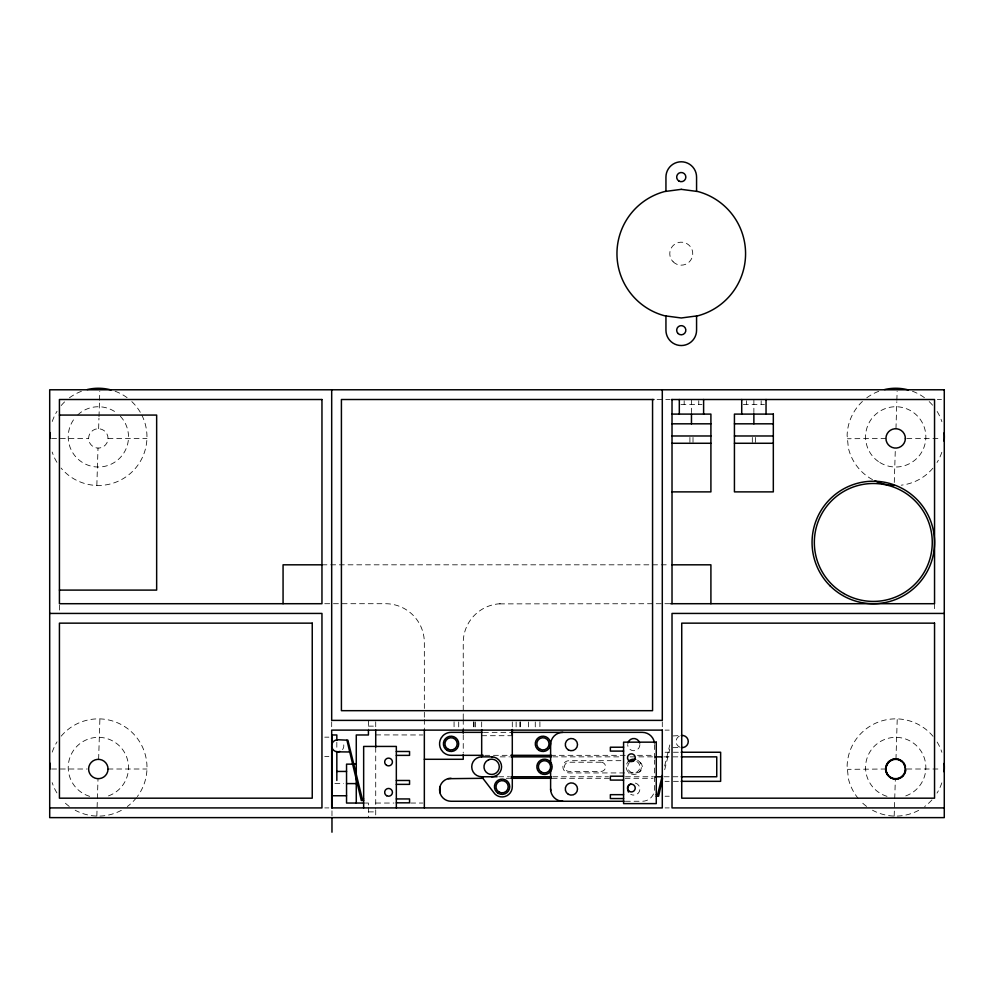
<?xml version="1.0" encoding="UTF-8"?>
<svg xmlns="http://www.w3.org/2000/svg" width="994" height="994" viewBox="0 0 994 994"><rect width="100%" height="100%" fill="white"/><g stroke="black" fill="none" stroke-linecap="round" stroke-linejoin="round"><path stroke-width="0.75" stroke-dasharray="4.97 3.73" d="M96.84 485.47L98.008 448.12M98.63 428.687L98.953 418.213M99.002 416.722L99.475 401.75M99.512 400.259L99.798 391.276M96.84 816.074L98.008 778.724M98.63 759.292L99.897 718.886M894.277 482.488L895.358 448.12M895.967 428.687L896.812 401.75M896.861 400.259L897.135 391.276M894.178 816.074L895.358 778.724M895.967 759.292L897.234 718.886M664.638 766.051L669.794 744.966M664.713 769.716L669.745 749.178M499.597 603.88L672.019 603.706M672.988 735.933L681.325 735.498M672.975 747.674L680.182 747.587M657.084 399.513L670.08 399.513M937.33 399.513L941.492 399.513M680.94 404.372L701.988 404.372M743.35 404.372L764.398 404.372M51.613 438.404L88.628 438.404M108.011 438.404L146.963 438.404M885.965 438.404L847.447 438.752M906.839 438.404L941.306 438.404M321.957 564.816L669.235 564.816M324.74 603.706L385.448 603.706A38.89 38.89 0 0 1 424.339 642.609L424.339 718.873M368.426 726.129L375.72 726.129M665.073 730.118L669.235 730.118M483.444 732.354L511.214 732.354M375.72 734.901L422.823 734.976M481.68 735.709L510.767 735.709M324.74 737.163L328.902 737.163M665.073 752.247L669.235 752.247M673.398 752.247L679.61 752.247M484.749 755.328L509.636 755.328M550.614 755.328L626.829 755.328M637.514 755.328L654.574 755.328M324.74 756.608L328.902 756.608M500.231 756.856L509.512 756.856M552.813 756.856L620.865 756.856M630.134 756.856L653.331 756.856M664.166 756.856L679.623 756.856M620.927 760.683L568.99 760.683A6.126 6.126 0 0 0 562.865 766.809A6.126 6.126 0 0 0 568.99 772.934L636.197 772.934A6.126 6.126 0 0 0 637.788 760.895M51.613 769.008L87.087 769.008M108.011 769.008L146.963 769.008M885.965 769.008L847.447 769.344M906.839 769.008L941.306 769.008M498.69 776.761L509.512 776.761M552.813 776.761L608.49 776.761M625.499 776.761L653.331 776.761M664.166 776.761L679.623 776.761M506.194 778.302L509.636 778.302M552.167 778.302L609.583 778.302M625.102 778.302L653.033 778.302M665.073 781.334L669.235 781.334M673.398 781.334L679.61 781.334M334.879 783.595L343.638 783.595M665.073 796.231L669.235 796.231M625.363 801.263L642.323 801.263A12.251 12.251 0 0 0 654.574 789.012L654.574 759.925M365.394 803.04L368.426 803.04L368.426 805.96M375.72 803.04L393.959 803.04M410.671 803.04L422.823 803.04M324.74 807.911L328.902 807.911M665.073 807.911L669.235 807.911M368.426 811.887L375.72 811.887M934.546 603.706L934.546 610.651M761.168 400.731L761.168 404.372M755.44 437.435L755.44 443.274M753.874 399.513L753.874 412.634M752.321 437.435L752.321 443.274M746.581 400.731L746.581 404.372M698.757 400.731L698.757 404.372M693.017 437.435L693.017 443.274M691.464 399.513L691.464 412.634M689.911 437.435L689.911 443.274M684.17 400.731L684.17 404.372M662.29 721.781L662.29 728.726M654.574 744.605L654.574 758.385M539.904 721.781L539.904 728.726M535.269 721.93L535.269 728.055M528.373 721.93L528.373 729.584M520.26 721.781L520.26 728.726M519.961 721.93L519.961 728.055M516.135 721.93L516.135 729.584M512.295 721.93L512.295 728.055M481.68 721.93L481.68 728.055M475.554 721.93L475.554 729.584M474.014 721.93L474.014 728.055M473.716 721.781L473.716 730.118M463.241 718.873L463.241 642.609A38.89 38.89 0 0 1 502.132 603.706M463.241 719.37L463.241 730.118M463.241 734.728L463.241 753.141M458.706 721.93L458.706 728.055M454.072 721.781L454.072 728.726M424.339 719.37L424.339 728.726M375.72 721.781L375.72 730.118M375.72 747.289L375.72 808.88M375.72 809.936L375.72 817.627M368.426 720.389L368.426 730.118M368.426 807.414L368.426 817.627M336.829 742.269L336.829 749.911M331.971 810.781L331.971 816.534M331.685 721.781L331.685 728.726M59.429 605.097L59.429 610.651M635.365 783.098A6.126 6.126 0 0 1 639.44 791.361A6.126 6.126 0 0 1 630.718 794.318M639.912 744.605A6.126 6.126 0 0 1 633.787 750.731A6.126 6.126 0 0 1 627.661 744.605M636.843 761.503A6.126 6.126 0 0 1 638.807 770.325A6.126 6.126 0 0 1 629.848 771.506A6.126 6.126 0 0 1 629.451 762.485M637.614 760.186A7.654 7.654 0 0 1 640.061 771.207A7.654 7.654 0 0 1 628.867 772.673A7.654 7.654 0 0 1 628.37 761.404M342.508 749.563A6.088 6.088 0 0 0 343.75 746.668L343.775 745.078A6.088 6.088 0 0 0 342.595 742.158M679.933 747.177A6.088 6.088 0 0 1 676.168 742.394L676.144 740.803A6.088 6.088 0 0 1 679.797 735.933M941.827 782.874A48.619 48.619 0 0 1 937.031 793.1M931.937 799.897A48.619 48.619 0 0 1 924.656 806.544M918.68 810.334A48.619 48.619 0 0 1 872.521 810.222M866.594 806.42A48.619 48.619 0 0 1 860.27 800.766M858.394 798.654A48.619 48.619 0 0 1 848.367 778.588L847.112 765.952A48.619 48.619 0 0 1 933.018 736.305M937.156 742.071A48.619 48.619 0 0 1 941.89 752.309M886.996 796.343A30.143 30.143 0 0 1 871.316 749.774A30.143 30.143 0 0 1 920.444 750.259A30.143 30.143 0 0 1 903.857 796.505M941.827 452.27A48.619 48.619 0 0 1 937.031 462.496M932.869 468.224A48.619 48.619 0 0 1 901.247 485.184M872.521 479.617A48.619 48.619 0 0 1 848.367 447.983L847.112 435.347A48.619 48.619 0 0 1 862.419 401.439M866.756 397.811A48.619 48.619 0 0 1 879.193 391.151M912.43 391.226A48.619 48.619 0 0 1 924.818 397.948M929.166 401.601A48.619 48.619 0 0 1 933.018 405.701M937.156 411.466A48.619 48.619 0 0 1 941.89 421.704M61.193 736.144A48.619 48.619 0 0 1 128.611 729.41A48.619 48.619 0 0 1 137.309 796.604M136.439 797.722A48.619 48.619 0 0 1 127.307 806.544M121.343 810.334A48.619 48.619 0 0 1 75.184 810.222M69.257 806.42A48.619 48.619 0 0 1 62.92 800.766M56.919 792.901A48.619 48.619 0 0 1 52.173 782.663M52.247 752.098A48.619 48.619 0 0 1 57.043 741.859M89.659 796.343A30.143 30.143 0 0 1 73.966 749.774A30.143 30.143 0 0 1 123.107 750.259A30.143 30.143 0 0 1 106.52 796.505M141.856 415.157A48.619 48.619 0 0 1 61.056 468.05M56.919 462.297A48.619 48.619 0 0 1 52.173 452.059M52.247 421.493A48.619 48.619 0 0 1 57.043 411.255M61.193 405.54A48.619 48.619 0 0 1 65.082 401.439M69.418 397.811A48.619 48.619 0 0 1 81.843 391.151M115.093 391.226A48.619 48.619 0 0 1 127.48 397.948M131.817 401.601A48.619 48.619 0 0 1 141.21 413.902M120.336 416.25A30.143 30.143 0 0 1 119.939 457.936A30.143 30.143 0 0 1 78.277 459.352A30.143 30.143 0 0 1 75.035 417.791M77.731 414.908A30.143 30.143 0 0 1 117.454 413.554M601.01 762.224L569.015 762.224A4.597 4.597 0 0 0 564.43 766.809A4.597 4.597 0 0 0 569.015 771.406L601.01 771.406A4.597 4.597 0 0 0 605.607 766.809A4.597 4.597 0 0 0 601.01 762.224M108.035 438.714L107.787 436.192A9.729 9.729 0 0 0 88.603 438.106L88.851 440.628A9.729 9.729 0 0 0 108.035 438.714M673.137 261.782A11.481 11.481 0 0 0 692.358 256.638A11.481 11.481 0 0 0 678.293 242.573A11.481 11.481 0 0 0 673.137 261.782M879.827 462.496A30.143 30.143 0 0 0 925.836 437.832A30.143 30.143 0 0 0 881.467 410.311A30.143 30.143 0 0 0 879.827 462.496"/><path stroke-width="1.49" d="M439.969 786.813L439.944 792.752M885.741 767.542L888.512 761.864M905.571 770.487L904.851 772.997M662.414 775.084L657.618 794.666L656.264 794.666M662.551 778.526L658.6 796.219L656.264 796.219M903.509 775.245L901.633 777.072M888.624 761.739L893.121 759.23M900.713 777.768L898.116 778.824L893.047 778.774M448.083 778.687L483.221 778.302M653.99 399.513L341.414 399.513L341.414 710.673L652.561 710.673L652.561 399.513M671.546 399.513L934.546 399.513L934.546 603.706L670.701 603.706M672.019 414.1L710.909 414.1L710.909 491.881L672.019 491.881M59.429 415.07L156.654 415.07L156.654 590.101L59.429 590.101M672.019 423.817L710.909 423.817M734.429 423.817L773.32 423.817M672.019 435.981L710.909 435.981M734.429 435.981L773.32 435.981M50.073 438.404L49.775 435.347A48.619 48.619 0 0 1 49.936 432.539M672.019 443.274L710.909 443.274M734.429 443.274L773.32 443.274M321.957 564.816L283.066 564.816L283.066 603.706M672.019 564.816L710.909 564.816L710.909 603.706M49.7 613.435L321.957 613.435L321.957 807.911L49.7 807.911M944.275 613.435L672.019 613.435L672.019 807.911L944.275 807.911M482.115 732.354L451.052 732.354A11.481 11.481 0 0 0 442.926 735.722L441.1 738.095A11.481 11.481 0 0 0 441.1 749.588L442.926 751.961A11.481 11.481 0 0 0 451.052 755.328L483.221 755.328M511.214 732.354L642.323 732.354A12.251 12.251 0 0 1 654.474 743.015M339.985 751.452A6.088 6.088 0 0 1 331.685 746.519A6.088 6.088 0 0 1 338.594 739.784L347.9 740.207L362.301 798.94L363.655 798.94M623.586 747.215L610.366 747.215L610.366 751.104L623.586 751.104M396.333 751.489L409.553 751.489L409.553 755.378L396.333 755.378M681.126 752.247L720.638 752.247L720.638 781.334L681.126 781.334M510.792 755.328L551.272 755.328M512.295 735.709L512.295 729.584L512.295 786.751A10.213 10.213 0 0 1 494.875 793.97L481.68 776.761A9.952 9.952 0 0 1 471.728 766.809A9.952 9.952 0 0 1 481.68 756.856L492.502 756.856M511.053 756.856L551.272 756.856M654.884 756.856L662.613 756.856M681.176 756.856L716.749 756.856L716.749 776.761L681.176 776.761M424.339 759.292L463.241 759.292L463.241 754.682M356.274 764.15L346.546 764.15L346.546 803.04L363.866 803.04M50.073 769.008L49.775 765.952A48.619 48.619 0 0 1 49.936 763.144M336.829 771.443L346.546 771.443M623.586 776.202L610.366 776.202L610.366 780.091L623.586 780.091M481.68 776.761L497.137 776.761M511.053 776.761L551.272 776.761M654.884 776.761L662.613 776.761M510.792 778.302L551.272 778.302M396.333 780.476L409.553 780.476L409.553 784.365L396.333 784.365M346.546 783.595L356.274 783.595M623.586 794.666L610.366 794.666L610.366 798.555L623.586 798.555M331.971 795.747L346.546 795.747M396.333 798.94L409.553 798.94L409.553 802.829L396.333 802.829M363.655 800.493L361.319 800.493L346.931 740.207M623.996 801.263L451.052 801.263A11.493 11.493 0 0 1 439.559 789.783A11.493 11.493 0 0 1 451.04 778.29M336.854 751.824L349.813 751.986M561.262 801.164L562.865 801.263A12.251 12.251 0 0 1 550.614 789.012L550.614 769.107M898.278 759.242L901.893 761.155M891.668 778.203L890.45 777.681M903.708 763.044L905.77 769.182A10.114 10.114 0 0 1 898.116 778.824M887.605 774.985L885.691 770.151M550.614 789.012L550.713 790.615M766.039 399.513L766.039 414.1M753.874 414.1L753.874 423.817M741.723 399.513L741.723 414.1M703.615 399.513L703.615 414.1M696.57 191.37L696.57 177.094A15.308 15.308 0 0 0 681.263 161.786A15.308 15.308 0 0 0 665.943 177.094L665.943 191.37M696.57 315.955L696.57 330.232A15.308 15.308 0 0 1 681.263 345.539A15.308 15.308 0 0 1 665.943 330.232L665.943 315.955M691.464 414.1L691.464 423.817M679.312 399.513L679.312 414.1M672.019 399.513L672.019 603.706M662.29 389.785L662.29 720.389L331.685 720.389L331.685 389.785M550.614 764.51L550.614 744.605A12.251 12.251 0 0 1 562.865 732.354M481.68 729.584L481.68 756.856M463.241 730.118L463.241 733.187M424.339 730.081L424.339 807.861M396.333 807.886L396.333 746.432L363.655 746.432L363.655 807.886M375.72 730.081L375.72 747.351M368.426 730.602L368.426 734.976L356.274 734.976L356.274 803.04M336.829 740.381L336.829 734.976L331.971 734.976L331.971 742.269M336.829 751.439L336.829 780.452M331.971 748.383L331.971 807.911M331.971 817.975L331.971 832.214M628.481 792.081A6.126 6.126 0 0 1 630.718 783.707M627.873 743.027A6.126 6.126 0 0 1 639.701 743.027M630.718 761.503A6.126 6.126 0 0 1 633.787 760.683M628.37 761.404A7.654 7.654 0 0 1 635.762 759.416M491.632 756.856A9.952 9.952 0 0 1 501.585 766.809A9.952 9.952 0 0 1 491.632 776.761M681.325 735.498A6.088 6.088 0 0 1 688.27 741.449A6.088 6.088 0 0 1 681.474 747.563M895.482 779.122A10.114 10.114 0 0 1 885.567 769.729A10.114 10.114 0 0 1 894.066 759.018A10.114 10.114 0 0 1 905.472 766.56M944.151 763.367A48.619 48.619 0 0 1 944.126 771.816M944.151 432.763A48.619 48.619 0 0 1 944.126 441.212M894.178 485.47A48.619 48.619 0 0 1 875.055 480.897M884.598 389.549A48.619 48.619 0 0 1 908.404 389.946M87.261 389.549A48.619 48.619 0 0 1 111.067 389.946M488.713 759.776L487.805 760.186A7.654 7.654 0 0 0 487.805 773.444L489.644 774.202A7.654 7.654 0 0 0 499.286 766.809A7.654 7.654 0 0 0 489.644 759.416L488.713 759.776M681.263 189.345L664.613 191.544A64.312 64.312 0 0 0 664.613 315.781L681.263 317.981L697.912 315.781A64.312 64.312 0 0 0 697.912 191.544L681.263 189.345M944.275 389.785L49.7 389.785L49.7 817.627L944.275 817.627L944.275 389.785M321.957 399.513L59.429 399.513L59.429 603.706L321.957 603.706L321.957 399.513M773.32 414.1L734.429 414.1L734.429 491.881L773.32 491.881L773.32 414.1M312.24 623.151L59.429 623.151L59.429 798.182L312.24 798.182L312.24 623.151M934.546 623.151L681.735 623.151L681.735 798.182L934.546 798.182L934.546 623.151M662.29 730.118L331.685 730.118L331.685 807.911L662.29 807.911L662.29 730.118M656.264 742.158L623.586 742.158L623.586 803.612L656.264 803.612L656.264 742.158M905.372 438.714L905.124 436.192A9.729 9.729 0 0 0 885.94 438.106L886.188 440.628A9.729 9.729 0 0 0 905.372 438.714M905.372 769.319L905.124 766.796A9.729 9.729 0 0 0 885.94 768.71L886.188 771.232A9.729 9.729 0 0 0 905.372 769.319M108.035 769.319L107.787 766.796A9.729 9.729 0 0 0 88.603 768.71L88.851 771.232A9.729 9.729 0 0 0 108.035 769.319M678.964 181.082A4.597 4.597 0 0 0 685.86 177.094A4.597 4.597 0 0 0 678.964 173.118A4.597 4.597 0 0 0 678.964 181.082M678.007 333.475A4.597 4.597 0 0 0 685.698 331.412A4.597 4.597 0 0 0 680.07 325.783A4.597 4.597 0 0 0 678.007 333.475M843.819 593.517A58.957 58.957 0 0 0 932.26 542.463A58.957 58.957 0 0 0 843.819 491.396A58.957 58.957 0 0 0 843.819 593.517M568.344 794.318A6.126 6.126 0 0 0 577.526 789.012A6.126 6.126 0 0 0 568.344 783.707A6.126 6.126 0 0 0 568.344 794.318M447.983 749.153A6.126 6.126 0 0 0 457.178 743.847A6.126 6.126 0 0 0 447.983 738.542A6.126 6.126 0 0 0 447.983 749.153M539.866 749.153A6.126 6.126 0 0 0 549.048 743.847A6.126 6.126 0 0 0 539.866 738.542A6.126 6.126 0 0 0 539.866 749.153M568.344 749.911A6.126 6.126 0 0 0 577.526 744.605A6.126 6.126 0 0 0 568.344 739.3A6.126 6.126 0 0 0 568.344 749.911M447.225 750.47A7.654 7.654 0 0 0 458.706 743.847A7.654 7.654 0 0 0 447.225 737.213A7.654 7.654 0 0 0 447.225 750.47M539.096 750.47A7.654 7.654 0 0 0 550.589 743.847A7.654 7.654 0 0 0 539.096 737.213A7.654 7.654 0 0 0 539.096 750.47M541.419 772.114A6.126 6.126 0 0 0 550.614 766.809A6.126 6.126 0 0 0 541.419 761.503A6.126 6.126 0 0 0 541.419 772.114M540.661 773.444A7.654 7.654 0 0 0 552.142 766.809A7.654 7.654 0 0 0 540.661 760.186A7.654 7.654 0 0 0 540.661 773.444M499.025 792.056A6.126 6.126 0 0 0 508.22 786.751A6.126 6.126 0 0 0 499.025 781.446A6.126 6.126 0 0 0 499.025 792.056M498.267 793.386A7.654 7.654 0 0 0 509.748 786.751A7.654 7.654 0 0 0 498.267 780.116A7.654 7.654 0 0 0 498.267 793.386M386.604 795.697A3.889 3.889 0 0 0 392.444 792.33A3.889 3.889 0 0 0 386.604 788.963A3.889 3.889 0 0 0 386.604 795.697M386.604 765.355A3.889 3.889 0 0 0 392.444 761.988A3.889 3.889 0 0 0 386.604 758.621A3.889 3.889 0 0 0 386.604 765.355M629.426 791.423A3.889 3.889 0 0 0 635.253 788.056A3.889 3.889 0 0 0 629.426 784.688A3.889 3.889 0 0 0 629.426 791.423M629.426 761.081A3.889 3.889 0 0 0 635.253 757.714A3.889 3.889 0 0 0 629.426 754.347A3.889 3.889 0 0 0 629.426 761.081M829.99 585.764A61.255 61.255 0 0 0 932.471 558.305A61.255 61.255 0 0 0 857.449 483.295A61.255 61.255 0 0 0 829.99 585.764"/></g></svg>
